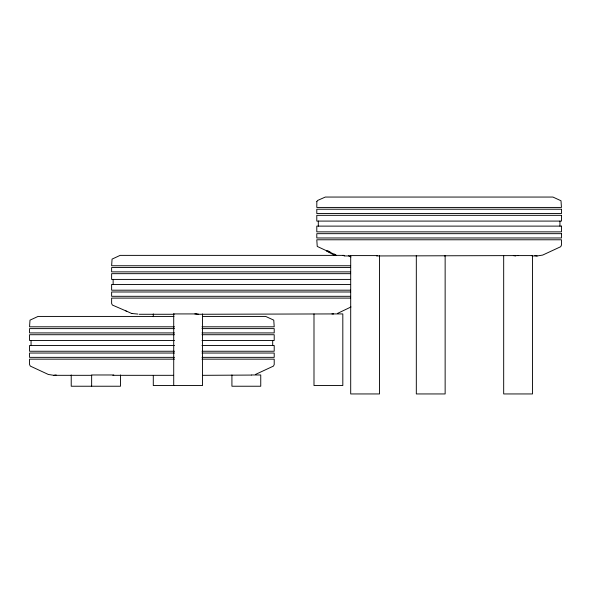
<?xml version="1.0" encoding="UTF-8"?>
<svg xmlns="http://www.w3.org/2000/svg" width="591" height="591" viewBox="0 0 591 591"><rect width="100%" height="100%" fill="white"/><g stroke="black" fill="none" stroke-linecap="round" stroke-linejoin="round"><path stroke-width="0.89" d="M444.595 255.947L445.03 255.593M173.747 313.924L174.153 314.272L139.232 314.272M337.505 313.415L350.995 306.965M255.438 374.465L273.448 366.095L274.209 364.544L274.209 359.151L201.982 359.151M379.518 255.593L379.518 393.946L350.699 393.946L350.699 255.593L377.775 255.593M137.925 314.08L132.31 313.54M344.427 255.947L343.061 255.378L345.336 255.947L350.655 255.947M532.055 255.947L537.175 255.947L542.671 255.083L560.689 246.72L561.45 245.162L561.45 239.776L316.791 239.776L317.234 246.432L330.443 252.571M174.493 359.151L29.55 359.151L29.55 364.544L30.311 366.095L48.329 374.465L53.825 375.322L56.182 374.953M251.537 375.071L202.757 375.322M194.853 313.924L198.317 314.08M333.59 313.924L197.099 314.272M376.548 255.947L518.27 255.593M343.896 255.378L120.128 255.378L112.068 259.102L111.625 265.758L350.648 265.758M518.093 255.593L532.506 255.593L532.506 393.946L503.68 393.946L503.68 255.593M350.648 267.553L111.625 267.553L111.625 271.867L350.648 271.867M350.648 273.663L111.625 273.663L111.625 279.417L350.648 279.417M350.648 284.448L111.625 284.448L111.625 290.196L350.648 290.196M350.648 291.991L111.625 291.991L111.625 296.305L350.648 296.305M350.648 298.1L111.625 298.1L111.625 303.493L112.379 305.045L125.92 310.903M196.692 313.924L173.717 313.924L173.717 385.546M331.943 313.924L342.817 313.924L342.817 385.546L313.991 385.546L313.991 313.924M173.976 316.429L38.06 316.429L29.993 320.152L29.55 326.808L174.493 326.808M202.388 316.429L265.699 316.429L273.766 320.152L274.209 326.808L201.982 326.808M174.493 328.611L29.55 328.611L29.55 332.918L174.493 332.918M201.982 328.611L274.209 328.611L274.209 332.918L201.982 332.918M174.493 334.72L29.55 334.72L29.55 340.468L174.493 340.468M201.982 334.72L274.209 334.72L274.209 340.468L201.982 340.468M174.493 345.499L29.55 345.499L29.55 351.246L174.493 351.246M201.982 345.499L274.209 345.499L274.209 351.246L201.982 351.246M174.493 353.041L29.55 353.041L29.55 357.356L174.493 357.356M201.982 353.041L274.209 353.041L274.209 357.356L201.982 357.356M113.804 374.975L91.642 374.975L91.642 386.233M251.64 374.975L260.749 374.975L260.749 386.233L231.923 386.233L231.923 374.975M53.825 375.322L91.775 375.322M112.859 375.322L173.636 375.322M513.335 255.593L515.78 255.947M334.21 255.083L335.873 255.342M131.387 313.415L132.31 313.555M534.818 255.578L537.175 255.947M125.824 310.903L126.696 311.258M330.384 252.268L327.65 251.16A7.764 0.436 25.2 0 0 326.838 251.153L333.922 254.95M126.696 311.213L131.468 313.415M348.579 255.763L350.995 256.9M335.156 254.884L335.57 255.083L328.914 251.611M334.07 253.997L335.961 254.943M559.936 221.086L559.936 226.117M445.141 255.593L445.141 393.946L416.315 393.946L416.315 255.593M318.305 221.086L318.305 226.117M272.695 340.468L272.695 345.499M202.536 313.924L202.536 385.546L153.291 385.546L153.291 375.448M153.291 313.924L153.291 316.68M120.468 374.975L120.468 386.233L71.223 386.233L71.223 374.975M113.14 279.417L113.14 284.448M31.064 340.468L31.064 345.499M328.204 251.153A7.764 0.436 25.2 0 1 328.249 250.924M316.842 201.575L316.791 207.434L561.45 207.434L561.007 200.77L552.94 197.054L325.301 197.054L317.552 200.482L316.842 201.575M561.45 209.229L316.791 209.229L316.791 213.543L561.45 213.543L561.45 209.229M561.45 215.338L316.791 215.338L316.791 221.086L561.45 221.086L561.45 215.338M561.45 226.117L316.791 226.117L316.791 231.864L561.45 231.864L561.45 226.117M561.45 233.667L316.791 233.667L316.791 237.974L561.45 237.974L561.45 233.667"/></g></svg>
